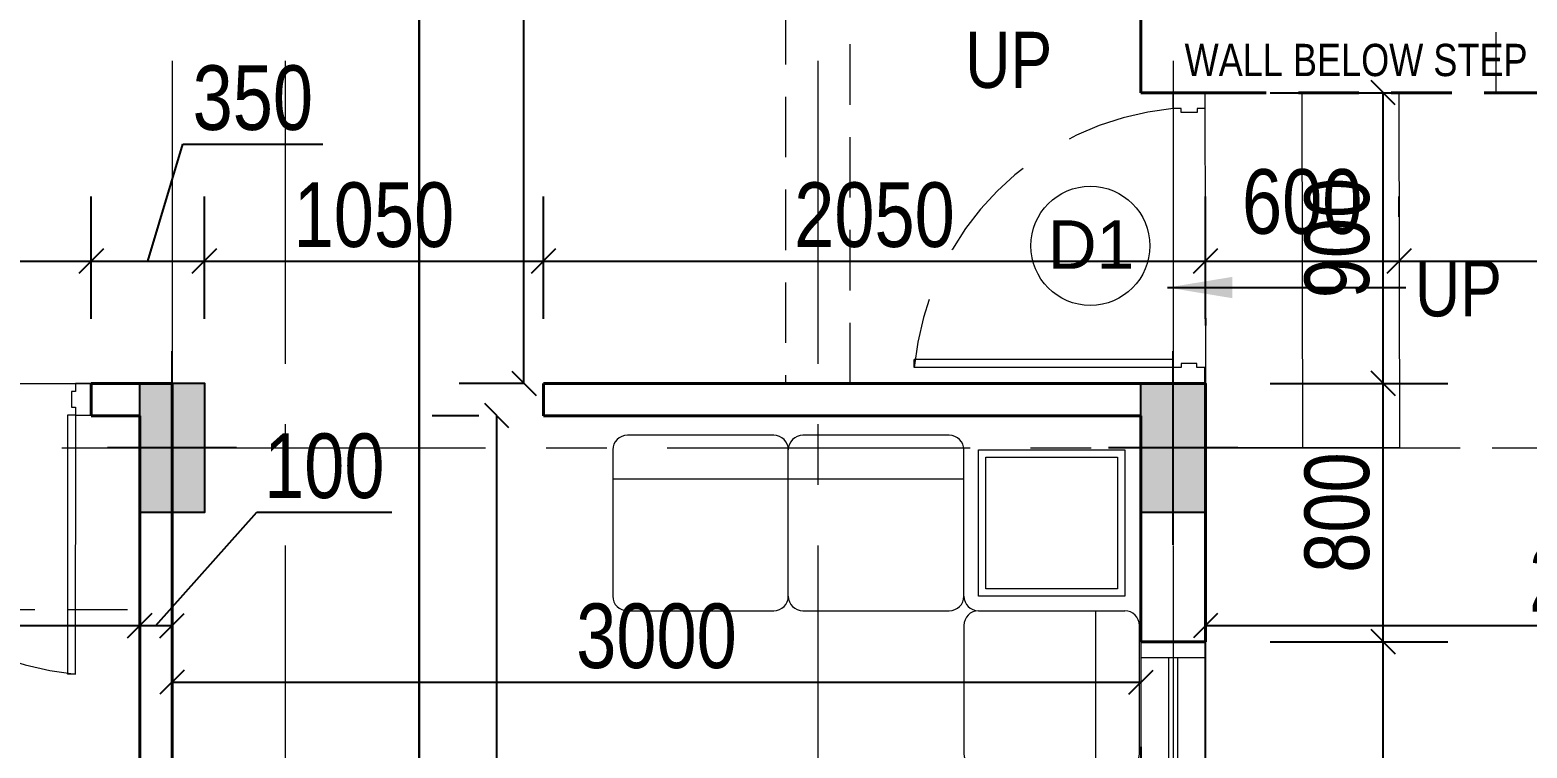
# Model space of a CAD drawing. Header units: metres. Extents: x 1689 to 2066, y 219 to 408.
# Drawn here: x 1905.567 to 1910.203, y 336.768 to 338.991 of the extents above; entities that cross this region are included whole.
import ezdxf

# ---------------------------------------------------------------- set-up
doc = ezdxf.new("R2010")
doc.units = ezdxf.units.M
doc.header["$LTSCALE"] = 1.5
for name, pattern in [('00_toilet$0$8th floor plan$0$HIDDEN', [0.375, 0.25, -0.125]), ('CENTER', [2, 1.25, -0.25, 0.25, -0.25]), ('DASHED2', [0.375, 0.25, -0.125]), ('HIDDEN', [0.375, 0.25, -0.125])]:
    doc.linetypes.add(name, pattern=pattern)
for name, color, linetype, lineweight in [('A- DOOR WINDOW TAGS', 7, 'Continuous', 5), ('A-DOOR', 13, 'Continuous', 13), ('A-FURNITURE', 252, 'Continuous', 5), ('A-GRID', 252, 'CENTER', 5), ('A-STAIR', 161, 'Continuous', 13), ('A-SYMBOL', 252, 'Continuous', 5), ('A-WALL', 1, 'Continuous', 40), ('A-WINDOW', 143, 'Continuous', 13), ('A-Working Dimension', 42, 'Continuous', 5)]:
    doc.layers.add(name, color=color, linetype=linetype, lineweight=lineweight)
for name, color, linetype in [('A-COLUMN', 7, 'Continuous'), ('A-Text', 7, 'Continuous'), ('COLUMN', 70, 'Continuous')]:
    doc.layers.add(name, color=color, linetype=linetype)
doc.styles.add('DIM', font='arial.ttf', dxfattribs={"width": 0.8, "height": 0.2})
doc.styles.add('Roman', font='romans.shx', dxfattribs={"bigfont": 'bigfont.shx'})
doc.styles.get("Standard").update_dxf_attribs({"font": 'arial.ttf', "height": 0.2})
doc.dimstyles.new('ISO-25', dxfattribs={"dimtxt": 0.2, "dimasz": 0.2, "dimexe": 0.2, "dimexo": 0.2, "dimgap": 0.1, "dimtad": 1, "dimdec": 3, "dimdsep": 46, "dimtxsty": 'Standard', "dimblk": 'OBLIQUE', "dimcen": 0.2, "dimclrt": 256, "dimadec": 0, "dimazin": 0, "dimtfac": 1, "dimtdec": 3, "dimtmove": 0, "dimatfit": 3, "dimfxl": 1, "dimarcsym": 0})
doc.dimstyles.new('W-DIM', dxfattribs={"dimtxt": 0.125, "dimasz": 0.075, "dimexe": 0.2, "dimexo": 0.2, "dimgap": 0.04, "dimtad": 1, "dimdec": 0, "dimlfac": 1000, "dimzin": 0, "dimdsep": 46, "dimtxsty": 'DIM', "dimblk": 'OBLIQUE', "dimcen": 0.09, "dimclrt": 7, "dimadec": 0, "dimazin": 0, "dimtfac": 1, "dimtdec": 0, "dimtofl": 0, "dimtmove": 0, "dimatfit": 3, "dimldrblk": 'OPEN90', "dimfxl": 0.1, "dimtolj": 1, "dimtzin": 0, "dimarcsym": 0})
pattern_1 = [(0, (0, 0), (0, 6.985), [5.08, -1.905]), (90, (0, 0), (-6.985, 4e-16), [5.08, -1.905])]

# ---------------------------------------------------------------- blocks, each defined once
blk = doc.blocks.new('asdgsdg')
at = {"layer": 'A-FURNITURE', "color": 251}
for p, q in [((-0.95, 1.675), (-1.45, 1.675)), ((-0.35, 1.675), (-0.85, 1.675)), ((-1.5, 1.625), (-1.5, 1.125)), ((-0.9, 1.125), (-0.9, 1.625)), ((-0.3, 1.125), (-0.3, 1.6286)), ((-0.3, 1.525), (-1.5, 1.525)), ((-1.45, 1.075), (-0.95, 1.075)), ((-0.85, 1.075), (-0.35, 1.075)), ((-0.25, 1.075), (0.25, 1.075)), ((0.15, 1.075), (0.15, -1.075)), ((-0.3, 1.025), (-0.3, 0.5875)), ((0.3, 0.5875), (0.3, 1.025)), ((-0.3, 1), (-0.3, 1)), ((-0.25, 0.5375), (0.25, 0.5375)), ((-1.242, -0.625), (-1.242, 0.5006)), ((-1.242, 0.5006), (-0.717, 0.5006)), ((-0.717, 0.5006), (-0.717, -0.625)), ((-0.3, 0.4875), (-0.3, 0.05)), ((0.3, 0.05), (0.3, 0.4875)), ((-0.25, 0), (0.25, 0)), ((-0.3, -0.4875), (-0.3, -0.05)), ((0.3, -0.05), (0.3, -0.4875)), ((-0.25, -0.5375), (0.25, -0.5375)), ((-0.3, -1.025), (-0.3, -0.5875)), ((0.3, -0.5875), (0.3, -1.025)), ((-0.717, -0.625), (-1.242, -0.625)), ((-0.3, -1), (-0.3, -1)), ((-1.5, -1.625), (-1.5, -1.125)), ((-1.45, -1.075), (-0.95, -1.075)), ((-0.9, -1.125), (-0.9, -1.625)), ((-0.85, -1.075), (-0.35, -1.075)), ((-0.3, -1.125), (-0.3, -1.6286)), ((-0.25, -1.075), (0.25, -1.075)), ((-0.3, -1.525), (-1.5, -1.525)), ((-0.95, -1.675), (-1.45, -1.675)), ((-0.35, -1.675), (-0.85, -1.675))]:
    blk.add_line(p, q, dxfattribs=at)
for points in [[(-0.25, 1.125), (-0.25, 1.625), (0.25, 1.625), (0.25, 1.125)], [(-0.225, 1.15), (-0.225, 1.6), (0.225, 1.6), (0.225, 1.15)], [(-0.25, -1.125), (-0.25, -1.625), (0.25, -1.625), (0.25, -1.125)], [(-0.225, -1.15), (-0.225, -1.6), (0.225, -1.6), (0.225, -1.15)]]:
    blk.add_lwpolyline(points, close=True, dxfattribs=at)
for centre, start, end in [((-1.45, 1.625), 90, 180), ((-0.95, 1.625), 0, 90), ((-0.85, 1.625), 90, 180), ((-0.35, 1.625), 0, 90), ((-1.45, 1.125), 180, 270), ((-0.95, 1.125), 270, 0), ((-0.85, 1.125), 180, 270), ((-0.35, 1.125), 270, 0), ((-0.25, 1.125), 180, 270), ((-0.25, 1.025), 90, 180), ((0.25, 1.025), 0, 90), ((-0.25, 0.5875), 180, 270), ((0.25, 0.5875), 270, 0), ((-0.25, 0.4875), 90, 180), ((0.25, 0.4875), 0, 90), ((-0.25, 0.05), 180, 270), ((-0.25, -0.05), 90, 180), ((0.25, 0.05), 270, 0), ((0.25, -0.05), 0, 90), ((-0.25, -0.4875), 180, 270), ((0.25, -0.4875), 270, 0), ((-0.25, -0.5875), 90, 180), ((0.25, -0.5875), 0, 90), ((-0.25, -1.025), 180, 270), ((0.25, -1.025), 270, 0), ((-1.45, -1.125), 90, 180), ((-0.95, -1.125), 0, 90), ((-0.85, -1.125), 90, 180), ((-0.35, -1.125), 0, 90), ((-0.25, -1.125), 90, 180), ((-1.45, -1.625), 180, 270), ((-0.95, -1.625), 270, 0), ((-0.85, -1.625), 180, 270), ((-0.35, -1.625), 270, 0)]:
    blk.add_arc(centre, 0.05, start, end, dxfattribs=at)
at = {"layer": 'A-FURNITURE'}
for p in [(0.15, 0.5636), (0.15, -0.05), (0.15, -0.5557)]:
    blk.add_point(p, dxfattribs=at)
blk = doc.blocks.new('DOOR 1000 MM')
at = {"layer": 'A-DOOR'}
for p, q in [((0, 0.2714), (-0.0001, -0.6189)), ((0.0275, 0.2714), (0, 0.2714)), ((0.0275, 0.2714), (0.0273, -0.6189)), ((0.0273, -0.6189), (-0.0001, -0.6189))]:
    blk.add_line(p, q, dxfattribs=at)
for points in [[(-0.8628, 0.2989), (-0.8628, 0.2715), (-0.9177, 0.2715), (-0.9177, 0.3812), (-0.8628, 0.3812), (-0.8628, 0.3538), (-0.8491, 0.3538), (-0.8491, 0.2989)], [(0.0275, 0.2988), (0.0275, 0.2714), (0.0823, 0.2714), (0.0823, 0.3811), (0.0275, 0.3811), (0.0275, 0.3537), (0.0138, 0.3537), (0.0138, 0.2988)]]:
    blk.add_lwpolyline(points, close=True, dxfattribs=at)
at = {"layer": 'A-DOOR', "color": 150, "linetype": 'HIDDEN'}
blk.add_arc((0.1189, 0.3628), 0.9859, 185.3116, 264.6729, dxfattribs=at)
blk = doc.blocks.new('W_1800')
at = {"layer": 'A-WINDOW', "linetype": 'ByBlock'}
for p, q in [((-0.9, 0.17), (-0.9, -0.03)), ((0.9, 0.17), (-0.9, 0.17)), ((-0.85, 0.17), (-0.85, -0.03)), ((0.85, 0.1698), (0.85, -0.03)), ((0.9, 0.17), (0.9, -0.03)), ((-0.85, 0.0848), (0.85, 0.0848)), ((-0.85, 0.0569), (0.85, 0.0569)), ((0.9, -0.03), (-0.9, -0.03))]:
    blk.add_line(p, q, dxfattribs=at)
blk = doc.blocks.new('terey')
h = blk.add_hatch()
h.set_pattern_fill('ANGLE')
h.set_pattern_definition(pattern_1)
h.paths.add_polyline_path([(1491.3427, 474.5722), (1491.5427, 474.5722), (1491.5427, 474.9722), (1491.3427, 474.9722)])
h = blk.add_hatch(color=7)
h.dxf.hatch_style = 1
h.paths.add_polyline_path([(1491.5427, 474.9722), (1491.3427, 474.9722), (1491.3427, 474.5722), (1491.5427, 474.5722)])
at = {"layer": 'A-FURNITURE'}
h = blk.add_hatch(dxfattribs=at)
h.set_pattern_fill('ANGLE')
h.set_pattern_definition(pattern_1)
h.paths.add_polyline_path([(1491.5427, 474.9722), (1491.3427, 474.9722), (1491.3427, 474.5722), (1491.5427, 474.5722)])
at = {"layer": 'A-FURNITURE', "color": 7}
blk.add_lwpolyline([(1491.3427, 474.9722), (1491.5427, 474.9722), (1491.5427, 474.5722), (1491.3427, 474.5722), (1491.3427, 474.9722)], dxfattribs=at)
blk = doc.blocks.new('_Oblique')
at = {"color": 0, "linetype": 'ByBlock', "lineweight": -2}
blk.add_line((-0.5, -0.5), (0.5, 0.5), dxfattribs=at)
blk = doc.blocks.new('*D382')
at = {"layer": 'A-Working Dimension', "color": 0, "lineweight": -2, "transparency": 16777216}
for p, q in [((1906.1075, 338.0967), (1906.1075, 338.4755)), ((1907.1575, 338.0967), (1907.1575, 338.4755)), ((1906.1075, 338.2755), (1907.1575, 338.2755))]:
    blk.add_line(p, q, dxfattribs=at)
at = {"layer": 'Defpoints', "color": 0, "transparency": 16777216}
for p in [(1907.1575, 338.2755), (1906.1075, 337.8967), (1907.1575, 337.8967)]:
    blk.add_point(p, dxfattribs=at)
at = {"layer": 'A-Working Dimension', "color": 0, "lineweight": -2, "transparency": 16777216, "xscale": 0.075, "yscale": 0.075, "zscale": 0.075, "rotation": 180}
blk.add_blockref('_Oblique', (1906.1075, 338.2755), dxfattribs=at)
at = {"layer": 'A-Working Dimension', "color": 0, "lineweight": -2, "transparency": 16777216, "xscale": 0.075, "yscale": 0.075, "zscale": 0.075}
blk.add_blockref('_Oblique', (1907.1575, 338.2755), dxfattribs=at)
at = {"layer": 'A-Working Dimension', "transparency": 16777216, "insert": (1906.6325, 338.4176), "char_height": 0.2, "attachment_point": 5, "style": 'DIM'}
blk.add_mtext('\\A1;1050', dxfattribs=at)
blk = doc.blocks.new('_Open90')
at = {"color": 0, "linetype": 'ByBlock', "lineweight": -2}
for p, q in [((0, 0), (-1, 0)), ((-0.5, 0.5), (0, 0)), ((0, 0), (-0.5, -0.5))]:
    blk.add_line(p, q, dxfattribs=at)
blk = doc.blocks.new('*D403')
at = {"layer": 'A-Working Dimension', "color": 0, "lineweight": -2, "transparency": 16777216}
for p, q in [((1904.8575, 338.4117), (1904.8575, 338.4755)), ((1905.7575, 338.0967), (1905.7575, 338.4755)), ((1904.8575, 338.2755), (1905.7575, 338.2755))]:
    blk.add_line(p, q, dxfattribs=at)
at = {"layer": 'Defpoints', "color": 0, "transparency": 16777216}
for p in [(1905.7575, 338.2755), (1904.8575, 338.2117), (1905.7575, 337.8967)]:
    blk.add_point(p, dxfattribs=at)
at = {"layer": 'A-Working Dimension', "color": 0, "lineweight": -2, "transparency": 16777216, "xscale": 0.075, "yscale": 0.075, "zscale": 0.075, "rotation": 180}
blk.add_blockref('_Oblique', (1904.8575, 338.2755), dxfattribs=at)
at = {"layer": 'A-Working Dimension', "color": 0, "lineweight": -2, "transparency": 16777216, "xscale": 0.075, "yscale": 0.075, "zscale": 0.075}
blk.add_blockref('_Oblique', (1905.7575, 338.2755), dxfattribs=at)
at = {"layer": 'A-Working Dimension', "transparency": 16777216, "insert": (1905.3075, 338.4787), "char_height": 0.2, "attachment_point": 5, "style": 'DIM'}
blk.add_mtext('\\A1;900', dxfattribs=at)
blk = doc.blocks.new('*D244')
at = {"layer": 'A-Working Dimension', "color": 0, "lineweight": -2, "transparency": 16777216}
for p, q in [((1905.9325, 338.2755), (1906.0411, 338.6377)), ((1906.0411, 338.6377), (1906.474, 338.6377)), ((1905.7575, 338.0967), (1905.7575, 338.4755)), ((1906.1075, 338.0967), (1906.1075, 338.4755)), ((1905.7575, 338.2755), (1906.1075, 338.2755))]:
    blk.add_line(p, q, dxfattribs=at)
at = {"layer": 'Defpoints', "color": 0, "transparency": 16777216}
for p in [(1906.1075, 338.2755), (1905.7575, 337.8967), (1906.1075, 337.8967)]:
    blk.add_point(p, dxfattribs=at)
at = {"layer": 'A-Working Dimension', "color": 0, "lineweight": -2, "transparency": 16777216, "xscale": 0.075, "yscale": 0.075, "zscale": 0.075, "rotation": 180}
blk.add_blockref('_Oblique', (1905.7575, 338.2755), dxfattribs=at)
at = {"layer": 'A-Working Dimension', "color": 0, "lineweight": -2, "transparency": 16777216, "xscale": 0.075, "yscale": 0.075, "zscale": 0.075}
blk.add_blockref('_Oblique', (1906.1075, 338.2755), dxfattribs=at)
at = {"layer": 'A-Working Dimension', "transparency": 16777216, "insert": (1906.2576, 338.7799), "char_height": 0.2, "attachment_point": 5, "style": 'DIM'}
blk.add_mtext('\\A1;350', dxfattribs=at)
blk = doc.blocks.new('*D404')
at = {"layer": 'A-Working Dimension', "color": 0, "lineweight": -2, "transparency": 16777216}
for p, q in [((1907.1575, 338.0967), (1907.1575, 338.4755)), ((1909.2075, 338.0969), (1909.2075, 338.4755)), ((1907.1575, 338.2755), (1909.2075, 338.2755))]:
    blk.add_line(p, q, dxfattribs=at)
at = {"layer": 'Defpoints', "color": 0, "transparency": 16777216}
for p in [(1909.2075, 338.2755), (1907.1575, 337.8967), (1909.2075, 337.8969)]:
    blk.add_point(p, dxfattribs=at)
at = {"layer": 'A-Working Dimension', "color": 0, "lineweight": -2, "transparency": 16777216, "xscale": 0.075, "yscale": 0.075, "zscale": 0.075, "rotation": 180}
blk.add_blockref('_Oblique', (1907.1575, 338.2755), dxfattribs=at)
at = {"layer": 'A-Working Dimension', "color": 0, "lineweight": -2, "transparency": 16777216, "xscale": 0.075, "yscale": 0.075, "zscale": 0.075}
blk.add_blockref('_Oblique', (1909.2075, 338.2755), dxfattribs=at)
at = {"layer": 'A-Working Dimension', "transparency": 16777216, "insert": (1908.1825, 338.4176), "char_height": 0.2, "attachment_point": 5, "style": 'DIM'}
blk.add_mtext('\\A1;2050', dxfattribs=at)
blk = doc.blocks.new('*D245')
at = {"layer": 'A-Working Dimension', "color": 0, "lineweight": -2, "transparency": 16777216}
for p, q in [((1909.8073, 338.4121), (1909.8073, 338.4755)), ((1909.2075, 338.2755), (1909.8073, 338.2755)), ((1909.2075, 338.0981), (1909.2075, 338.0755))]:
    blk.add_line(p, q, dxfattribs=at)
at = {"layer": 'Defpoints', "color": 0, "transparency": 16777216}
for p in [(1909.2075, 338.2981), (1909.8073, 338.2755), (1909.8073, 338.2121)]:
    blk.add_point(p, dxfattribs=at)
at = {"layer": 'A-Working Dimension', "color": 0, "lineweight": -2, "transparency": 16777216, "xscale": 0.075, "yscale": 0.075, "zscale": 0.075, "rotation": 180}
blk.add_blockref('_Oblique', (1909.2075, 338.2755), dxfattribs=at)
at = {"layer": 'A-Working Dimension', "color": 0, "lineweight": -2, "transparency": 16777216, "xscale": 0.075, "yscale": 0.075, "zscale": 0.075}
blk.add_blockref('_Oblique', (1909.8073, 338.2755), dxfattribs=at)
at = {"layer": 'A-Working Dimension', "transparency": 16777216, "insert": (1909.5069, 338.4585), "char_height": 0.2, "attachment_point": 5, "style": 'DIM'}
blk.add_mtext('\\A1;600', dxfattribs=at)
blk = doc.blocks.new('*D405')
at = {"layer": 'A-Working Dimension', "color": 0, "lineweight": -2, "transparency": 16777216}
for p, q in [((1911.7075, 338.4121), (1911.7075, 338.4755)), ((1909.8073, 338.2755), (1911.7075, 338.2755))]:
    blk.add_line(p, q, dxfattribs=at)
at = {"layer": 'Defpoints', "color": 0, "transparency": 16777216}
for p in [(1909.8073, 338.2755), (1911.7075, 338.2755), (1911.7075, 338.2121)]:
    blk.add_point(p, dxfattribs=at)
at = {"layer": 'A-Working Dimension', "color": 0, "lineweight": -2, "transparency": 16777216, "xscale": 0.075, "yscale": 0.075, "zscale": 0.075, "rotation": 180}
blk.add_blockref('_Oblique', (1909.8073, 338.2755), dxfattribs=at)
at = {"layer": 'A-Working Dimension', "color": 0, "lineweight": -2, "transparency": 16777216, "xscale": 0.075, "yscale": 0.075, "zscale": 0.075}
blk.add_blockref('_Oblique', (1911.7075, 338.2755), dxfattribs=at)
at = {"layer": 'A-Working Dimension', "transparency": 16777216, "insert": (1910.7574, 338.4176), "char_height": 0.2, "attachment_point": 5, "style": 'DIM'}
blk.add_mtext('\\A1;1900', dxfattribs=at)
blk = doc.blocks.new('*D406')
at = {"layer": 'A-Working Dimension', "color": 0, "lineweight": -2, "transparency": 16777216}
blk.add_line((1902.7575, 337.1467), (1905.9075, 337.1467), dxfattribs=at)
at = {"layer": 'Defpoints', "color": 0, "transparency": 16777216}
for p in [(1902.7575, 337.1467), (1905.9075, 337.1467), (1905.9075, 337.1467)]:
    blk.add_point(p, dxfattribs=at)
at = {"layer": 'A-Working Dimension', "color": 0, "lineweight": -2, "transparency": 16777216, "xscale": 0.075, "yscale": 0.075, "zscale": 0.075, "rotation": 180}
blk.add_blockref('_Oblique', (1902.7575, 337.1467), dxfattribs=at)
at = {"layer": 'A-Working Dimension', "color": 0, "lineweight": -2, "transparency": 16777216, "xscale": 0.075, "yscale": 0.075, "zscale": 0.075}
blk.add_blockref('_Oblique', (1905.9075, 337.1467), dxfattribs=at)
at = {"layer": 'A-Working Dimension', "transparency": 16777216, "insert": (1904.3325, 337.2889), "char_height": 0.2, "attachment_point": 5, "style": 'DIM'}
blk.add_mtext('\\A1;3150', dxfattribs=at)
blk = doc.blocks.new('*D407')
at = {"layer": 'A-Working Dimension', "color": 0, "lineweight": -2, "transparency": 16777216}
for p, q in [((1905.9575, 337.1467), (1906.2699, 337.4982)), ((1906.2699, 337.4982), (1906.6878, 337.4982)), ((1905.9075, 337.2702), (1905.9075, 337.3467)), ((1905.9075, 337.1467), (1906.0075, 337.1467))]:
    blk.add_line(p, q, dxfattribs=at)
at = {"layer": 'Defpoints', "color": 0, "transparency": 16777216}
for p in [(1906.0075, 337.1467), (1906.0075, 337.1467), (1905.9075, 337.0702)]:
    blk.add_point(p, dxfattribs=at)
at = {"layer": 'A-Working Dimension', "color": 0, "lineweight": -2, "transparency": 16777216, "xscale": 0.075, "yscale": 0.075, "zscale": 0.075, "rotation": 180}
blk.add_blockref('_Oblique', (1905.9075, 337.1467), dxfattribs=at)
at = {"layer": 'A-Working Dimension', "color": 0, "lineweight": -2, "transparency": 16777216, "xscale": 0.075, "yscale": 0.075, "zscale": 0.075}
blk.add_blockref('_Oblique', (1906.0075, 337.1467), dxfattribs=at)
at = {"layer": 'A-Working Dimension', "transparency": 16777216, "insert": (1906.4788, 337.6403), "char_height": 0.2, "attachment_point": 5, "style": 'DIM'}
blk.add_mtext('\\A1;100', dxfattribs=at)
blk = doc.blocks.new('*D247')
at = {"layer": 'A-Working Dimension', "color": 0, "lineweight": -2, "transparency": 16777216}
for p, q in [((1906.0075, 336.9717), (1909.0075, 336.9717)), ((1906.0075, 336.9467), (1906.0075, 336.7717))]:
    blk.add_line(p, q, dxfattribs=at)
at = {"layer": 'Defpoints', "color": 0, "transparency": 16777216}
for p in [(1906.0075, 337.1467), (1909.0075, 336.9717), (1909.0075, 336.9717)]:
    blk.add_point(p, dxfattribs=at)
at = {"layer": 'A-Working Dimension', "color": 0, "lineweight": -2, "transparency": 16777216, "xscale": 0.075, "yscale": 0.075, "zscale": 0.075, "rotation": 180}
blk.add_blockref('_Oblique', (1906.0075, 336.9717), dxfattribs=at)
at = {"layer": 'A-Working Dimension', "color": 0, "lineweight": -2, "transparency": 16777216, "xscale": 0.075, "yscale": 0.075, "zscale": 0.075}
blk.add_blockref('_Oblique', (1909.0075, 336.9717), dxfattribs=at)
at = {"layer": 'A-Working Dimension', "transparency": 16777216, "insert": (1907.5075, 337.1139), "char_height": 0.2, "attachment_point": 5, "style": 'DIM'}
blk.add_mtext('\\A1;3000', dxfattribs=at)
blk = doc.blocks.new('*D408')
at = {"layer": 'A-Working Dimension', "color": 0, "lineweight": -2, "transparency": 16777216}
for p, q in [((1909.0075, 336.7717), (1909.0075, 334.9202)), ((1908.8335, 335.4682), (1908.3979, 335.4682)), ((1909.1075, 335.1202), (1908.8335, 335.4682)), ((1909.0075, 335.1202), (1909.2075, 335.1202))]:
    blk.add_line(p, q, dxfattribs=at)
at = {"layer": 'Defpoints', "color": 0, "transparency": 16777216}
for p in [(1909.0075, 336.9717), (1909.2075, 335.1202), (1909.2075, 335.1202)]:
    blk.add_point(p, dxfattribs=at)
at = {"layer": 'A-Working Dimension', "color": 0, "lineweight": -2, "transparency": 16777216, "xscale": 0.075, "yscale": 0.075, "zscale": 0.075, "rotation": 180}
blk.add_blockref('_Oblique', (1909.0075, 335.1202), dxfattribs=at)
at = {"layer": 'A-Working Dimension', "color": 0, "lineweight": -2, "transparency": 16777216, "xscale": 0.075, "yscale": 0.075, "zscale": 0.075}
blk.add_blockref('_Oblique', (1909.2075, 335.1202), dxfattribs=at)
at = {"layer": 'A-Working Dimension', "transparency": 16777216, "insert": (1908.6157, 335.6103), "char_height": 0.2, "attachment_point": 5, "style": 'DIM'}
blk.add_mtext('\\A1;200', dxfattribs=at)
blk = doc.blocks.new('*D409')
at = {"layer": 'A-Working Dimension', "color": 0, "lineweight": -2, "transparency": 16777216}
for p, q in [((1909.2075, 335.3202), (1909.2075, 337.3467)), ((1909.2075, 337.1467), (1911.7075, 337.1467))]:
    blk.add_line(p, q, dxfattribs=at)
at = {"layer": 'Defpoints', "color": 0, "transparency": 16777216}
for p in [(1911.7075, 337.1467), (1911.7075, 337.1467), (1909.2075, 335.1202)]:
    blk.add_point(p, dxfattribs=at)
at = {"layer": 'A-Working Dimension', "color": 0, "lineweight": -2, "transparency": 16777216, "xscale": 0.075, "yscale": 0.075, "zscale": 0.075, "rotation": 180}
blk.add_blockref('_Oblique', (1909.2075, 337.1467), dxfattribs=at)
at = {"layer": 'A-Working Dimension', "color": 0, "lineweight": -2, "transparency": 16777216, "xscale": 0.075, "yscale": 0.075, "zscale": 0.075}
blk.add_blockref('_Oblique', (1911.7075, 337.1467), dxfattribs=at)
at = {"layer": 'A-Working Dimension', "transparency": 16777216, "insert": (1910.4575, 337.2889), "char_height": 0.2, "attachment_point": 5, "style": 'DIM'}
blk.add_mtext('\\A1;2500', dxfattribs=at)
blk = doc.blocks.new('*D427')
at = {"layer": 'A-Working Dimension', "color": 0, "lineweight": -2, "transparency": 16777216}
for p, q in [((1906.9575, 337.7967), (1906.8132, 337.7967)), ((1907.0132, 334.6967), (1907.0132, 337.7967))]:
    blk.add_line(p, q, dxfattribs=at)
at = {"layer": 'Defpoints', "color": 0, "transparency": 16777216}
for p in [(1907.0132, 337.7967), (1907.1575, 337.7967), (1907.0132, 334.6967)]:
    blk.add_point(p, dxfattribs=at)
at = {"layer": 'A-Working Dimension', "color": 0, "lineweight": -2, "transparency": 16777216, "xscale": 0.075, "yscale": 0.075, "zscale": 0.075}
for p, rotation in [((1907.0132, 337.7967), 90), ((1907.0132, 334.6967), 270)]:
    blk.add_blockref('_Oblique', p, dxfattribs=dict(at, rotation=rotation))
at = {"layer": 'A-Working Dimension', "transparency": 16777216, "insert": (1906.871, 336.2467), "char_height": 0.2, "attachment_point": 5, "rotation": 90, "style": 'DIM'}
blk.add_mtext('\\A1;3100', dxfattribs=at)
blk = doc.blocks.new('*D272')
at = {"layer": 'A-Working Dimension', "color": 0, "lineweight": -2, "transparency": 16777216}
for p, q in [((1907.097, 337.8967), (1907.097, 341.9467)), ((1907.2455, 341.9467), (1907.297, 341.9467)), ((1907.0978, 337.8967), (1906.897, 337.8967))]:
    blk.add_line(p, q, dxfattribs=at)
at = {"layer": 'Defpoints', "color": 0, "transparency": 16777216}
for p in [(1907.0455, 341.9467), (1907.097, 341.9467), (1907.2978, 337.8967)]:
    blk.add_point(p, dxfattribs=at)
at = {"layer": 'A-Working Dimension', "color": 0, "lineweight": -2, "transparency": 16777216, "xscale": 0.075, "yscale": 0.075, "zscale": 0.075}
for p, rotation in [((1907.097, 341.9467), 90), ((1907.097, 337.8967), 270)]:
    blk.add_blockref('_Oblique', p, dxfattribs=dict(at, rotation=rotation))
at = {"layer": 'A-Working Dimension', "transparency": 16777216, "insert": (1907.2603, 339.9217), "char_height": 0.2, "attachment_point": 5, "rotation": 90, "style": 'DIM'}
blk.add_mtext('\\A1;4050', dxfattribs=at)
blk = doc.blocks.new('*D277')
at = {"layer": 'A-Working Dimension', "color": 0, "lineweight": -2, "transparency": 16777216}
for p, q in [((1909.4075, 337.0968), (1909.9575, 337.0968)), ((1909.7575, 335.2967), (1909.7575, 337.0968)), ((1909.4075, 335.2967), (1909.9575, 335.2967))]:
    blk.add_line(p, q, dxfattribs=at)
at = {"layer": 'Defpoints', "color": 0, "transparency": 16777216}
for p in [(1909.2075, 337.0968), (1909.7575, 337.0968), (1909.2075, 335.2967)]:
    blk.add_point(p, dxfattribs=at)
at = {"layer": 'A-Working Dimension', "color": 0, "lineweight": -2, "transparency": 16777216, "xscale": 0.075, "yscale": 0.075, "zscale": 0.075}
for p, rotation in [((1909.7575, 337.0968), 90), ((1909.7575, 335.2967), 270)]:
    blk.add_blockref('_Oblique', p, dxfattribs=dict(at, rotation=rotation))
at = {"layer": 'A-Working Dimension', "transparency": 16777216, "insert": (1909.6154, 336.174), "char_height": 0.2, "attachment_point": 5, "rotation": 90, "style": 'DIM'}
blk.add_mtext('\\A1;1800', dxfattribs=at)
blk = doc.blocks.new('*D430')
at = {"layer": 'A-Working Dimension', "color": 0, "lineweight": -2, "transparency": 16777216}
for p, q in [((1909.4075, 337.8967), (1909.9575, 337.8967)), ((1909.7575, 337.0968), (1909.7575, 337.8967)), ((1909.4075, 337.0968), (1909.9575, 337.0968))]:
    blk.add_line(p, q, dxfattribs=at)
at = {"layer": 'Defpoints', "color": 0, "transparency": 16777216}
for p in [(1909.2075, 337.8967), (1909.7575, 337.8967), (1909.2075, 337.0968)]:
    blk.add_point(p, dxfattribs=at)
at = {"layer": 'A-Working Dimension', "color": 0, "lineweight": -2, "transparency": 16777216, "xscale": 0.075, "yscale": 0.075, "zscale": 0.075}
for p, rotation in [((1909.7575, 337.8967), 90), ((1909.7575, 337.0968), 270)]:
    blk.add_blockref('_Oblique', p, dxfattribs=dict(at, rotation=rotation))
at = {"layer": 'A-Working Dimension', "transparency": 16777216, "insert": (1909.6154, 337.4968), "char_height": 0.2, "attachment_point": 5, "rotation": 90, "style": 'DIM'}
blk.add_mtext('\\A1;800', dxfattribs=at)
blk = doc.blocks.new('*D278')
at = {"layer": 'A-Working Dimension', "color": 0, "lineweight": -2, "transparency": 16777216}
for p, q in [((1909.4075, 338.7967), (1909.9575, 338.7967)), ((1909.7575, 337.8967), (1909.7575, 338.7967)), ((1909.4075, 337.8967), (1909.9575, 337.8967))]:
    blk.add_line(p, q, dxfattribs=at)
at = {"layer": 'Defpoints', "color": 0, "transparency": 16777216}
for p in [(1909.2075, 338.7967), (1909.7575, 338.7967), (1909.2075, 337.8967)]:
    blk.add_point(p, dxfattribs=at)
at = {"layer": 'A-Working Dimension', "color": 0, "lineweight": -2, "transparency": 16777216, "xscale": 0.075, "yscale": 0.075, "zscale": 0.075}
for p, rotation in [((1909.7575, 338.7967), 90), ((1909.7575, 337.8967), 270)]:
    blk.add_blockref('_Oblique', p, dxfattribs=dict(at, rotation=rotation))
at = {"layer": 'A-Working Dimension', "transparency": 16777216, "insert": (1909.6154, 338.3467), "char_height": 0.2, "attachment_point": 5, "rotation": 90, "style": 'DIM'}
blk.add_mtext('\\A1;900', dxfattribs=at)
blk = doc.blocks.new('D1')
at = {"layer": 'A- DOOR WINDOW TAGS', "lineweight": 5}
blk.add_circle((1700.4373, 432.369), 0.1843, dxfattribs=at)
at = {"layer": 'A- DOOR WINDOW TAGS', "insert": (1700.3055, 432.4478), "char_height": 0.15, "attachment_point": 1, "style": 'Roman'}
blk.add_mtext_dynamic_manual_height_columns('{\\fArial|b0|i0|c0|p34;D1}', width=0.246397, gutter_width=0.325, heights=[0], dxfattribs=at)
blk = doc.blocks.new('0.2X0.4')
at = {"layer": 'COLUMN'}
h = blk.add_hatch(dxfattribs=at)
h.set_pattern_fill('ANGLE', color=256)
h.set_pattern_definition([(0, (-1673.224, -421.962), (0, 6.985), [5.08, -1.905]), (90, (-1673.224, -421.962), (-6.985, 4e-16), [5.08, -1.905])])
h.paths.add_polyline_path([(-0.1, 0.2), (0.1, 0.2), (0.1, -0.2), (-0.1, -0.2)])
h = blk.add_hatch(color=256, dxfattribs=at)
h.dxf.hatch_style = 1
h.paths.add_polyline_path([(-0.1, 0.2), (0.1, 0.2), (0.1, -0.2), (-0.1, -0.2)])
for p, q in [((0, -0.3), (0, 0.3)), ((0.2, 0), (-0.2, 0))]:
    blk.add_line(p, q, dxfattribs=at)
blk.add_lwpolyline([(-0.1, 0.2), (0.1, 0.2), (0.1, -0.2), (-0.1, -0.2)], close=True, dxfattribs=at)
blk = doc.blocks.new('GRID 01')
at = {"layer": 'A-GRID', "ltscale": 0.5}
for p, q in [((3.25, 17.1013), (3.25, 0.3133)), ((3.6, 17.1013), (3.6, 0.3133)), ((5.25, 17.1013), (5.25, 0.3133)), ((6.35, 17.1013), (6.35, 0.3133)), ((-1.2166, 6.9031), (10.53, 6.9031))]:
    blk.add_line(p, q, dxfattribs=at)
at = {"layer": 'A-COLUMN'}
for p in [(3.25, 6.9031), (6.35, 6.9031)]:
    blk.add_blockref('0.2X0.4', p, dxfattribs=at)

msp = doc.modelspace()

# ---------------------------------------------------------------- linework, layer by layer
at = {"lineweight": 30}
msp.add_line((1906.77224, 347.16134), (1906.77224, 332.95231), dxfattribs=at)
at = {"layer": 'A-STAIR', "linetype": 'DASHED2', "ltscale": 0.5}
for p, q in [((1907.90748, 341.94674), (1907.90748, 337.89674)), ((1908.10748, 337.89674), (1908.10748, 341.94674)), ((1910.10748, 338.79674), (1910.10748, 341.94674)), ((1909.20748, 338.79674), (1910.10748, 338.79674)), ((1909.20748, 338.79674), (1910.10748, 338.79674)), ((1903.95748, 337.19684), (1905.90748, 337.19684))]:
    msp.add_line(p, q, dxfattribs=at)
at = {"layer": 'A-STAIR'}
for p, q in [((1909.50621, 338.79674), (1909.50785, 337.69674)), ((1909.80647, 338.79719), (1909.80811, 337.69719)), ((1909.80811, 337.69689), (1909.20748, 337.69674))]:
    msp.add_line(p, q, dxfattribs=at)
at = {"layer": 'A-SYMBOL', "linetype": 'Continuous'}
for p, q in [((1909.20586, 338.79674), (1909.20748, 337.89674)), ((1904.85748, 337.89674), (1905.75748, 337.89674))]:
    msp.add_line(p, q, dxfattribs=at)
at = {"layer": 'A-SYMBOL', "linetype": 'DASHED2', "ltscale": 0.5}
msp.add_line((1909.80811, 337.69719), (1911.80748, 337.69674), dxfattribs=at)
at = {"layer": 'A-WALL', "color": 1}
for p, q in [((1909.00748, 338.79674), (1909.00748, 341.04674)), ((1909.00748, 338.79674), (1909.20748, 338.79674)), ((1905.75748, 337.89674), (1906.00748, 337.89674)), ((1906.00748, 334.49674), (1906.00748, 337.89674)), ((1909.20748, 337.89674), (1907.15748, 337.89674)), ((1907.15748, 337.89674), (1907.15748, 337.79674)), ((1909.20748, 337.09678), (1909.20748, 337.89674)), ((1905.75748, 337.79674), (1905.90748, 337.79674)), ((1905.90748, 334.69674), (1905.90748, 337.79674)), ((1909.00748, 337.79674), (1907.15748, 337.79674)), ((1909.00748, 337.09678), (1909.00748, 337.79674))]:
    msp.add_line(p, q, dxfattribs=at)
at = {"layer": 'A-WALL', "color": 1, "linetype": 'DASHED2', "ltscale": 0.5}
msp.add_line((1909.20748, 338.79674), (1910.30748, 338.79674), dxfattribs=at)
at = {"layer": 'A-WALL', "ltscale": 50}
for p, q in [((1905.75748, 337.79674), (1905.75748, 337.89674)), ((1909.00748, 337.09678), (1909.20748, 337.09678))]:
    msp.add_line(p, q, dxfattribs=at)

# ---------------------------------------------------------------- block references
at = {"layer": 'A- DOOR WINDOW TAGS'}
msp.add_blockref('D1', (208.41363, -94.0464), dxfattribs=at)
at = {"layer": 'A-DOOR', "xscale": 0.9000000074066975, "yscale": 0.9000000074066975, "zscale": 0.9000000074066975, "rotation": 270}
msp.add_blockref('DOOR 1000 MM', (1908.86275, 337.97085), dxfattribs=at)
at = {"layer": 'A-DOOR', "xscale": 0.9000000074066975, "yscale": 0.9000000074066975, "zscale": 0.9000000074066975}
msp.add_blockref('DOOR 1000 MM', (1905.68338, 337.55375), dxfattribs=at)
at = {"layer": 'A-FURNITURE', "color": 2}
msp.add_blockref('terey', (417.66482, -137.07549), dxfattribs=at)
at = {"layer": 'A-FURNITURE', "xscale": 0.9058674646923688, "yscale": 0.9058674646923688, "zscale": 0.9058674646923688}
msp.add_blockref('asdgsdg', (1908.73102, 336.21878), dxfattribs=at)
at = {"layer": 'A-GRID', "linetype": '00_toilet$0$8th floor plan$0$HIDDEN'}
msp.add_blockref('GRID 01', (1902.75748, 330.7938), dxfattribs=at)
at = {"layer": 'A-WINDOW', "xscale": -1, "rotation": 270}
msp.add_blockref('W_1800', (1909.03748, 336.19674), dxfattribs=at)

# ---------------------------------------------------------------- texts
at = {"layer": 'A-Text', "attachment_point": 1, "style": 'DIM'}
for s, insert, char_height, width in [('UP', (1908.46345, 338.98512), 0.173529, 0.33676), ('WALL BELOW STEP', (1909.14287, 338.94795), 0.1, 1.1997889), ('UP', (1909.85607, 338.27762), 0.173529, 0.33676)]:
    msp.add_mtext(s, dxfattribs=dict(at, insert=insert, char_height=char_height, width=width))

# ---------------------------------------------------------------- dimensions: what is measured, and where the dimension line sits
at = {"layer": 'A-Working Dimension'}
for base, p1, p2, picture, middle in [((1907.09702, 341.94674), (1907.29783, 337.89674), (1907.04546, 341.94674), '*D272', (1907.40239, 339.92174)), ((1909.75748, 338.79674), (1909.20748, 337.89674), (1909.20748, 338.79674), '*D278', (1909.75748, 338.34674)), ((1909.75748, 337.09678), (1909.20748, 335.29671), (1909.20748, 337.09678), '*D277', (1909.75748, 336.17397))]:
    dim = msp.add_linear_dim(base=base, p1=p1, p2=p2, angle=90, dimstyle='W-DIM', override={"dimclrt": 256, "dimtmove": 1}, dxfattribs=at)
    dim.commit()
    dim.dimension.update_dxf_attribs({"geometry": picture, "text_midpoint": middle, "dimtype": 128})
for base, p1, p2, picture, middle in [((1906.10748, 338.27549), (1905.75748, 337.89674), (1906.10748, 337.89674), '*D244', (1906.08114, 338.77986)), ((1907.15748, 338.27549), (1906.10748, 337.89674), (1907.15748, 337.89674), '*D382', (1906.63248, 338.41761)), ((1909.20748, 338.27549), (1907.15748, 337.89674), (1909.20748, 337.89686), '*D404', (1908.18248, 338.41761)), ((1911.70748, 338.27549), (1909.80734, 338.27549), (1911.70748, 338.21207), '*D405', (1910.75741, 338.41761)), ((1905.90748, 337.14674), (1902.75748, 337.14674), (1905.90748, 337.14674), '*D406', (1904.33248, 337.28893)), ((1911.70748, 337.14674), (1909.20748, 335.12025), (1911.70748, 337.14674), '*D409', (1910.45748, 337.28886)), ((1909.00748, 336.97174), (1906.00748, 337.14674), (1909.00748, 336.97174), '*D247', (1907.50748, 337.11393))]:
    dim = msp.add_linear_dim(base=base, p1=p1, p2=p2, dimstyle='W-DIM', override={"dimclrt": 256, "dimtmove": 1}, dxfattribs=at)
    dim.commit()
    dim.dimension.update_dxf_attribs({"geometry": picture, "text_midpoint": middle})
for base, p1, p2, picture, middle in [((1905.75748, 338.27549), (1904.85754, 338.21173), (1905.75748, 337.89674), '*D403', (1905.30751, 338.33655)), ((1909.80734, 338.27549), (1909.20748, 338.29809), (1909.80734, 338.21207), '*D245', (1909.50693, 338.31637)), ((1906.00748, 337.14674), (1905.90748, 337.07018), (1906.00748, 337.14674), '*D407', (1906.30986, 337.49822)), ((1909.20748, 335.12025), (1909.00748, 336.97174), (1909.20748, 335.12025), '*D408', (1908.79354, 335.46816))]:
    dim = msp.add_linear_dim(base=base, p1=p1, p2=p2, dimstyle='W-DIM', override={"dimclrt": 256, "dimtmove": 1}, dxfattribs=at)
    dim.commit()
    dim.dimension.update_dxf_attribs({"geometry": picture, "text_midpoint": middle, "dimtype": 128})
for base, p1, p2, picture, middle in [((1909.75748, 337.89674), (1909.20748, 337.09678), (1909.20748, 337.89674), '*D430', (1909.61537, 337.49676)), ((1907.01318, 337.79674), (1907.01318, 334.69674), (1907.15748, 337.79674), '*D427', (1906.871, 336.24674))]:
    dim = msp.add_linear_dim(base=base, p1=p1, p2=p2, angle=90, dimstyle='W-DIM', override={"dimclrt": 256, "dimtmove": 1}, dxfattribs=at)
    dim.commit()
    dim.dimension.update_dxf_attribs({"geometry": picture, "text_midpoint": middle})

# ---------------------------------------------------------------- leaders
msp.add_leader([(1909.09007, 338.19345), (1909.82767, 338.19345)], dimstyle='ISO-25', override={"dimgap": 0.1, "dimtad": 0, "dimfxl": 1.25, "dimfxlon": 1})

doc.saveas('drawing.dxf')
